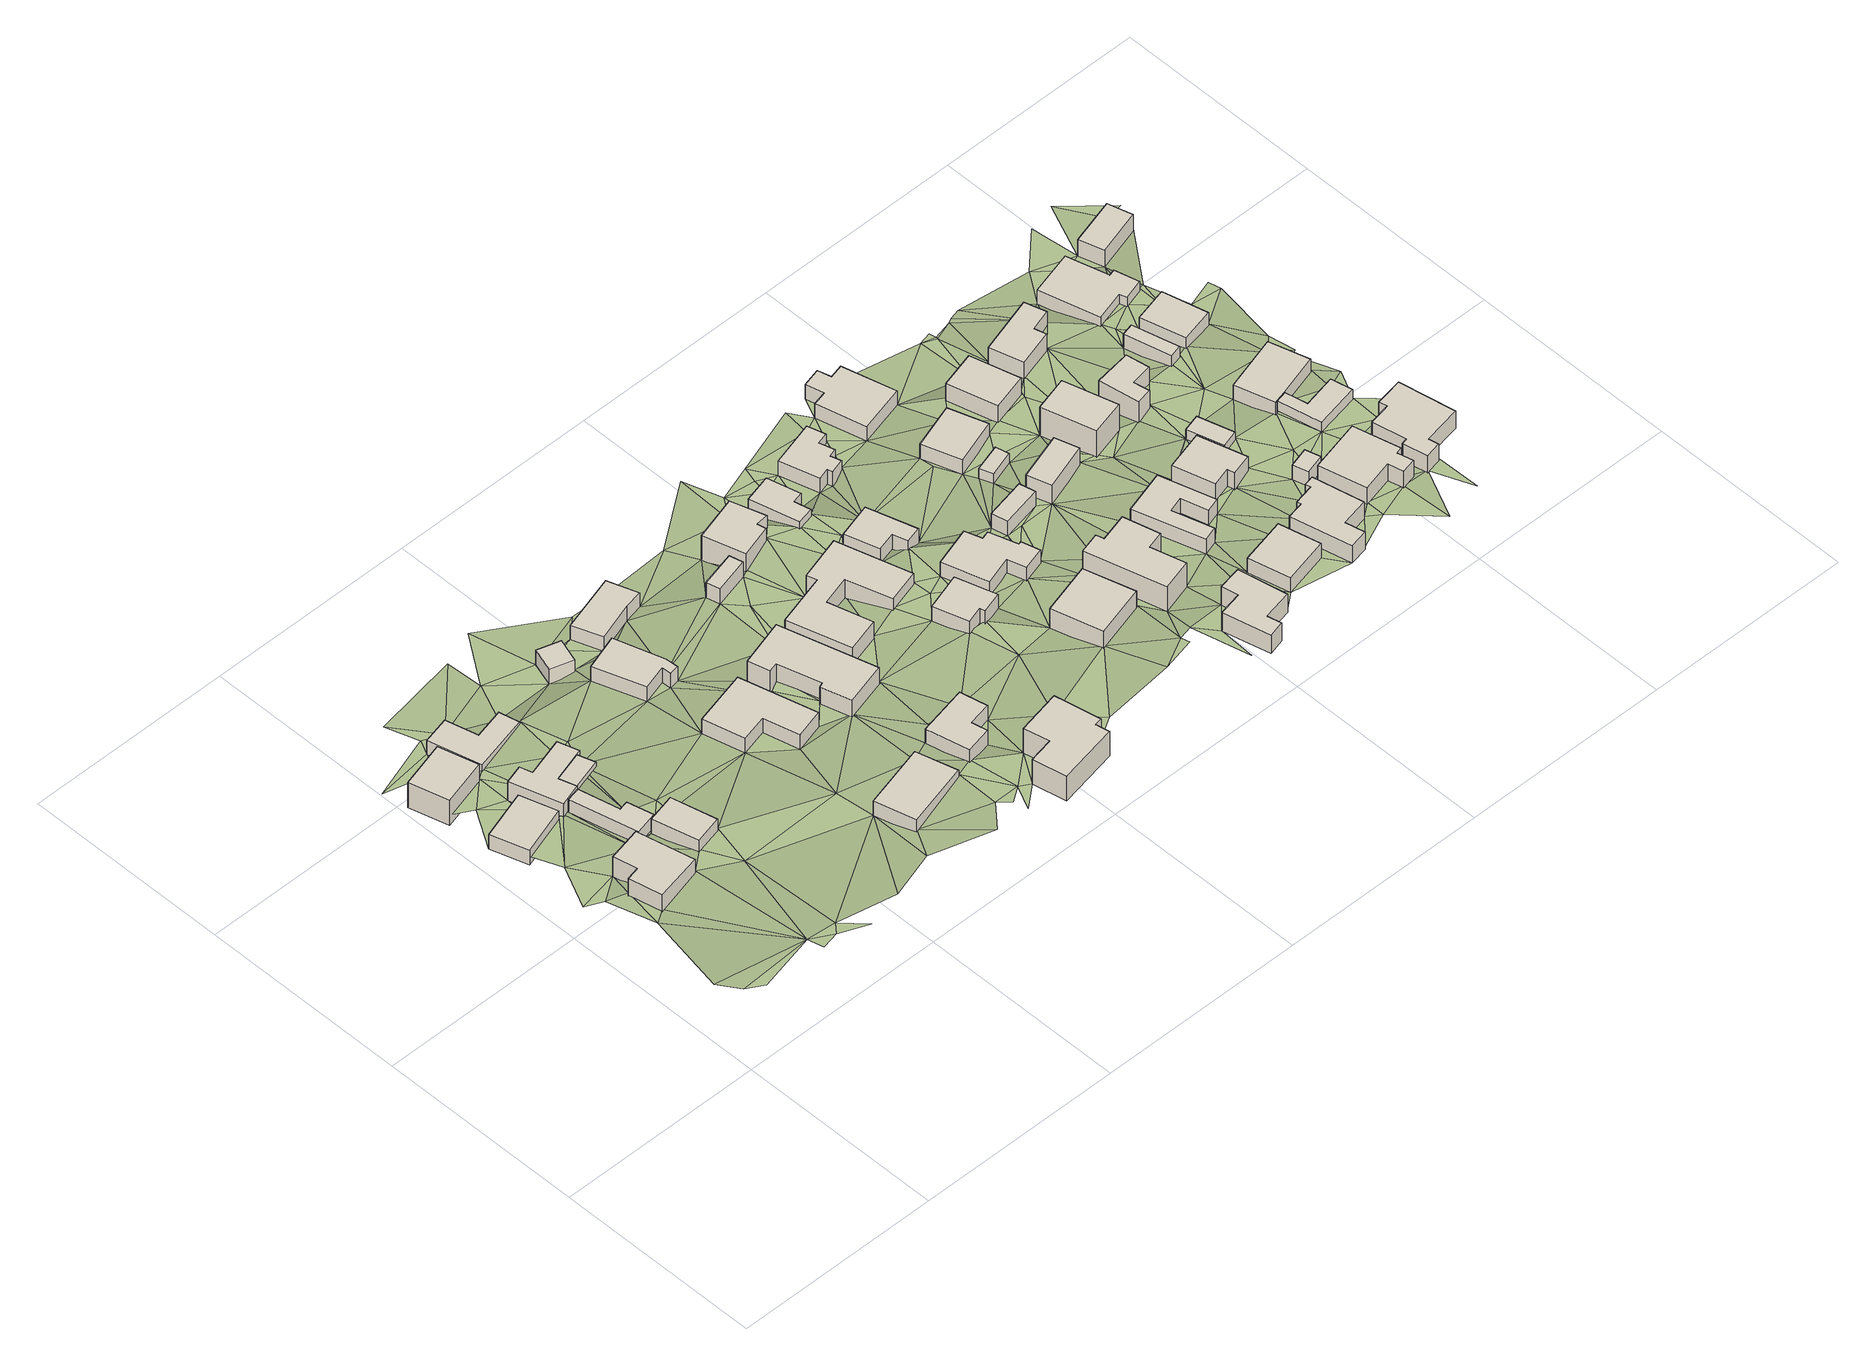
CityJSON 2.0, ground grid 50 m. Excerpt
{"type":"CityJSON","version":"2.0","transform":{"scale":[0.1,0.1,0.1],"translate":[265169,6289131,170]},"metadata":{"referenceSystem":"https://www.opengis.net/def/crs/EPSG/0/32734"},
"CityObjects":{
"building1":{"type":"Building","attributes":{"address":"20 Lord Caledon Street Mamre 7347 Cape Town","building":"house","building:levels":"1","building_height":4.1,"roof_height":181.46,"ground_height":177.36,"plus_code":"4FRWFFQC+GRC"},"geometry":[{"type":"Solid","lod":"1","boundaries":[[[[0,1,2,3]],[[1,4,5,2]],[[4,6,7,5]],[[6,8,9,7]],[[8,10,11,9]],[[10,0,3,11]],[[3,2,5,7,9,11]],[[10,8,6,4,1,0]]]]}]},
"building2":{"type":"Building","attributes":{"address":"3 Sand Street Mamre 7347 Cape Town","building":"house","building:levels":"1","building_height":4.1,"roof_height":177.67,"ground_height":173.57,"plus_code":"4FRWFFQC+JQF"},"geometry":[{"type":"Solid","lod":"1","boundaries":[[[[12,13,14,15]],[[13,16,17,14]],[[16,18,19,17]],[[18,12,15,19]],[[15,14,17,19]],[[18,16,13,12]]]]}]},
"building3":{"type":"Building","attributes":{"address":"4 Sand Street Mamre 7347 Cape Town","building":"house","building:levels":"1","building_height":4.1,"roof_height":177.67,"ground_height":173.57,"plus_code":"4FRWFFQC+MQV"},"geometry":[{"type":"Solid","lod":"1","boundaries":[[[[20,21,22,23]],[[21,24,25,22]],[[24,26,27,25]],[[26,20,23,27]],[[23,22,25,27]],[[26,24,21,20]]]]}]},
"building4":{"type":"Building","attributes":{"address":"Lord Caledon Street Mamre 7347 Cape Town","building":"cabin","building:levels":"1","building_height":2.8,"roof_height":179.52,"ground_height":176.72,"plus_code":"4FRWFFQC+HRW"},"geometry":[{"type":"Solid","lod":"1","boundaries":[[[[28,29,30,31]],[[29,32,33,30]],[[32,34,35,33]],[[34,36,37,35]],[[36,38,39,37]],[[38,28,31,39]],[[31,30,33,35,37,39]],[[38,36,34,32,29,28]]]]}]},
"building5":{"type":"Building","attributes":{"address":"1 Sand Street Mamre 7347 Cape Town","building":"house","building:levels":"1","building_height":4.1,"roof_height":178.88,"ground_height":174.78,"plus_code":"4FRWFFQC+JRM"},"geometry":[{"type":"Solid","lod":"1","boundaries":[[[[40,41,42,43]],[[41,44,45,42]],[[44,46,47,45]],[[46,48,49,47]],[[48,50,51,49]],[[50,52,53,51]],[[52,54,55,53]],[[54,56,57,55]],[[56,40,43,57]],[[43,42,45,47,49,51,53,55,57]],[[56,54,52,50,48,46,44,41,40]]]]}]},
"building6":{"type":"Building","attributes":{"address":"18 Lord Caledon Street Mamre 7347 Cape Town","building":"house","building:levels":"1","building_height":4.1,"roof_height":180.82,"ground_height":176.72,"plus_code":"4FRWFFQC+GVM"},"geometry":[{"type":"Solid","lod":"1","boundaries":[[[[58,59,60,61]],[[59,62,63,60]],[[62,64,65,63]],[[64,58,61,65]],[[61,60,63,65]],[[64,62,59,58]]]]}]},
"building7":{"type":"Building","attributes":{"building":"roof","building:levels":"1","building_height":4.1,"roof_height":178.88,"ground_height":174.78,"bottom_roof_height":177.58,"plus_code":"4FRWFFQC+JRH"},"geometry":[{"type":"Solid","lod":"1","boundaries":[[[[66,67,68,43]],[[67,69,45,68]],[[69,70,42,45]],[[70,66,43,42]],[[43,68,45,42]],[[70,69,67,66]]]]}]},
"building8":{"type":"Building","attributes":{"address":"2 Sand Street Mamre 7347 Cape Town","building":"house","building:levels":"1","building_height":4.1,"roof_height":174.66,"ground_height":170.56,"plus_code":"4FRWFFQC+PR7"},"geometry":[{"type":"Solid","lod":"1","boundaries":[[[[71,72,73,74]],[[72,75,76,73]],[[75,77,78,76]],[[77,79,80,78]],[[79,81,82,80]],[[81,71,74,82]],[[74,73,76,78,80,82]],[[81,79,77,75,72,71]]]]}]},
"building9":{"type":"Building","attributes":{"address":"19 Lord Caledon Street Mamre 7347 Cape Town","building":"house","building:levels":"1","building_height":4.1,"roof_height":183.17,"ground_height":179.07,"plus_code":"4FRWFFQF+C2M"},"geometry":[{"type":"Solid","lod":"1","boundaries":[[[[83,84,85,86]],[[84,87,88,85]],[[87,89,90,88]],[[89,83,86,90]],[[86,85,88,90]],[[89,87,84,83]]]]}]},
"building10":{"type":"Building","attributes":{"address":"Mamre 7347 Cape Town","building":"cabin","building:levels":"1","building_height":2.8,"roof_height":176.63,"ground_height":173.83,"plus_code":"4FRWFFQC+PWG"},"geometry":[{"type":"Solid","lod":"1","boundaries":[[[[91,92,93,94]],[[92,95,96,93]],[[95,97,98,96]],[[97,91,94,98]],[[94,93,96,98]],[[97,95,92,91]]]]}]},
"building11":{"type":"Building","attributes":{"address":"19 Winkler Street Mamre 7347 Cape Town","building":"house","building:levels":"1","building_height":4.1,"roof_height":181.82,"ground_height":177.72,"plus_code":"4FRWFFQC+HXH"},"geometry":[{"type":"Solid","lod":"1","boundaries":[[[[99,100,101,102]],[[100,103,104,101]],[[103,105,106,104]],[[105,107,108,106]],[[107,109,110,108]],[[109,99,102,110]],[[102,101,104,106,108,110]],[[109,107,105,103,100,99]]]]}]},
"building12":{"type":"Building","attributes":{"address":"20 Winkler Street Mamre 7347 Cape Town","building":"house","building:levels":"1","building_height":4.1,"roof_height":179.77,"ground_height":175.67,"plus_code":"4FRWFFQC+MXF"},"geometry":[{"type":"Solid","lod":"1","boundaries":[[[[111,112,113,114]],[[112,115,116,113]],[[115,117,118,116]],[[117,119,120,118]],[[119,121,122,120]],[[121,123,124,122]],[[123,111,114,124]],[[114,113,116,118,120,122,124]],[[123,121,119,117,115,112,111]]]]}]},
"building13":{"type":"Building","attributes":{"address":"9 Hardenberg Street Mamre 7347 Cape Town","building":"house","building:levels":"1","building_height":4.1,"roof_height":177.93,"ground_height":173.83,"plus_code":"4FRWFFQF+P2C"},"geometry":[{"type":"Solid","lod":"1","boundaries":[[[[125,126,127,128]],[[126,129,130,127]],[[129,131,132,130]],[[131,133,134,132]],[[133,125,128,134]],[[128,127,130,132,134]],[[133,131,129,126,125]]]]}]},
"building14":{"type":"Building","attributes":{"address":"17 Lord Caledon Street Mamre 7347 Cape Town","building":"house","building:levels":"1","building_height":4.1,"roof_height":184.74,"ground_height":180.64,"plus_code":"4FRWFFQF+F35"},"geometry":[{"type":"Solid","lod":"1","boundaries":[[[[135,136,137,138]],[[136,139,140,137]],[[139,141,142,140]],[[141,143,144,142]],[[143,145,146,144]],[[145,135,138,146]],[[138,137,140,142,144,146]],[[145,143,141,139,136,135]]]]}]},
"building15":{"type":"Building","attributes":{"address":"17 Winkler Street Mamre 7347 Cape Town","building":"house","building:levels":"1","building_height":4.1,"roof_height":183.38,"ground_height":179.28,"plus_code":"4FRWFFQF+H37"},"geometry":[{"type":"Solid","lod":"1","boundaries":[[[[147,148,149,150]],[[148,151,152,149]],[[151,153,154,152]],[[153,155,156,154]],[[155,157,158,156]],[[157,159,160,158]],[[159,161,162,160]],[[161,147,150,162]],[[150,149,152,154,156,158,160,162]],[[161,159,157,155,153,151,148,147]]]]}]},
"building16":{"type":"Building","attributes":{"address":"1 Van Aard Street Mamre 7347 Cape Town","building":"house","building:levels":"2","building_height":6.9,"roof_height":188.78,"ground_height":181.88,"plus_code":"4FRWFFQF+94Q"},"geometry":[{"type":"Solid","lod":"1","boundaries":[[[[163,164,165,166]],[[164,167,168,165]],[[167,169,170,168]],[[169,171,172,170]],[[171,173,174,172]],[[173,175,176,174]],[[175,177,178,176]],[[177,163,166,178]],[[166,165,168,170,172,174,176,178]],[[177,175,173,171,169,167,164,163]]]]}]},
"building17":{"type":"Building","attributes":{"address":"16 Winkler Street Mamre 7347 Cape Town","building":"house","building:levels":"1","building_height":4.1,"roof_height":181.05,"ground_height":176.95,"plus_code":"4FRWFFQF+M3Q"},"geometry":[{"type":"Solid","lod":"1","boundaries":[[[[179,180,181,182]],[[180,183,184,181]],[[183,185,186,184]],[[185,179,182,186]],[[182,181,184,186]],[[185,183,180,179]]]]}]},
"building18":{"type":"Building","attributes":{"address":"15 Winkler Street Mamre 7347 Cape Town","building":"house","building:levels":"1","building_height":4.1,"roof_height":183.38,"ground_height":179.28,"plus_code":"4FRWFFQF+H4R"},"geometry":[{"type":"Solid","lod":"1","boundaries":[[[[187,188,189,190]],[[188,191,192,189]],[[191,193,194,192]],[[193,195,196,194]],[[195,197,198,196]],[[197,199,200,198]],[[199,201,202,200]],[[201,203,204,202]],[[203,205,206,204]],[[205,187,190,206]],[[190,189,192,194,196,198,200,202,204,206]],[[205,203,201,199,197,195,193,191,188,187]]]]}]},
"building19":{"type":"Building","attributes":{"address":"14 Winkler Street Mamre 7347 Cape Town","building":"house","building:levels":"2","building_height":6.9,"roof_height":181.4,"ground_height":174.5,"plus_code":"4FRWFFQF+P44"},"geometry":[{"type":"Solid","lod":"1","boundaries":[[[[207,208,209,210]],[[208,211,212,209]],[[211,213,214,212]],[[213,215,216,214]],[[215,217,218,216]],[[217,207,210,218]],[[210,209,212,214,216,218]],[[217,215,213,211,208,207]]]]}]},
"building20":{"type":"Building","attributes":{"address":"16 Lord Caledon Street Mamre 7347 Cape Town","building":"house","building:levels":"1","building_height":4.1,"roof_height":184.97,"ground_height":180.87,"plus_code":"4FRWFFQF+G6J"},"geometry":[{"type":"Solid","lod":"1","boundaries":[[[[219,220,221,222]],[[220,223,224,221]],[[223,225,226,224]],[[225,227,228,226]],[[227,229,230,228]],[[229,219,222,230]],[[222,221,224,226,228,230]],[[229,227,225,223,220,219]]]]}]},
"building21":{"type":"Building","attributes":{"address":"15 Lord Caledon Street Mamre 7347 Cape Town","building":"house","building:levels":"1","building_height":4.1,"roof_height":187.46,"ground_height":183.36,"plus_code":"4FRWFFQF+F77"},"geometry":[{"type":"Solid","lod":"1","boundaries":[[[[231,232,233,234]],[[232,235,236,233]],[[235,237,238,236]],[[237,231,234,238]],[[234,233,236,238]],[[237,235,232,231]]]]}]},
"building22":{"type":"Building","attributes":{"address":"12 Winkler Street Mamre 7347 Cape Town","building":"house","building:levels":"1","building_height":4.1,"roof_height":180,"ground_height":175.9,"plus_code":"4FRWFFQF+P59"},"geometry":[{"type":"Solid","lod":"1","boundaries":[[[[239,240,241,242]],[[240,243,244,241]],[[243,245,246,244]],[[245,247,248,246]],[[247,249,250,248]],[[249,239,242,250]],[[242,241,244,246,248,250]],[[249,247,245,243,240,239]]]]}]},
"building23":{"type":"Building","attributes":{"address":"13 Winkler Street Mamre 7347 Cape Town","building":"house","building:levels":"1","building_height":4.1,"roof_height":182.84,"ground_height":178.74,"plus_code":"4FRWFFQF+J6M"},"geometry":[{"type":"Solid","lod":"1","boundaries":[[[[251,252,253,254]],[[252,255,256,253]],[[255,257,258,256]],[[257,259,260,258]],[[259,261,262,260]],[[261,251,254,262]],[[254,253,256,258,260,262]],[[261,259,257,255,252,251]]]]}]},
"building24":{"type":"Building","attributes":{"address":"Lord Caledon Street Mamre 7347 Cape Town","building":"house","building:levels":"1","building_height":4.1,"roof_height":184.97,"ground_height":180.87,"plus_code":"4FRWFFQF+H65"},"geometry":[{"type":"Solid","lod":"1","boundaries":[[[[263,264,265,266]],[[264,267,268,265]],[[267,269,270,268]],[[269,271,272,270]],[[271,273,274,272]],[[273,275,276,274]],[[275,277,278,276]],[[277,279,280,278]],[[279,281,282,280]],[[281,263,266,282]],[[266,265,268,270,272,274,276,278,280,282]],[[281,279,277,275,273,271,269,267,264,263]]]]}]},
"building25":{"type":"Building","attributes":{"address":"13 Lord Caledon Street Mamre 7347 Cape Town","building":"house","building:levels":"2","building_height":6.9,"roof_height":190.26,"ground_height":183.36,"plus_code":"4FRWFFQF+C8W"},"geometry":[{"type":"Solid","lod":"1","boundaries":[[[[283,284,285,286]],[[284,287,288,285]],[[287,289,290,288]],[[289,291,292,290]],[[291,293,294,292]],[[293,295,296,294]],[[295,297,298,296]],[[297,283,286,298]],[[286,285,288,290,292,294,296,298]],[[297,295,293,291,289,287,284,283]]]]}]},
"building26":{"type":"Building","attributes":{"address":"12 Adonis Street Mamre 7347 Cape Town","building":"house","building:levels":"1","building_height":4.1,"roof_height":189.78,"ground_height":185.68,"plus_code":"4FRWFFQF+99C"},"geometry":[{"type":"Solid","lod":"1","boundaries":[[[[299,300,301,302]],[[300,303,304,301]],[[303,305,306,304]],[[305,307,308,306]],[[307,309,310,308]],[[309,311,312,310]],[[311,313,314,312]],[[313,299,302,314]],[[302,301,304,306,308,310,312,314]],[[313,311,309,307,305,303,300,299]]]]}]},
"building27":{"type":"Building","attributes":{"address":"10 Winkler Street Mamre 7347 Cape Town","building":"house","building:levels":"1","building_height":4.1,"roof_height":180,"ground_height":175.9,"plus_code":"4FRWFFQF+P6H"},"geometry":[{"type":"Solid","lod":"1","boundaries":[[[[315,316,317,318]],[[316,319,320,317]],[[319,321,322,320]],[[321,323,324,322]],[[323,325,326,324]],[[325,327,328,326]],[[327,329,330,328]],[[329,331,332,330]],[[331,333,334,332]],[[333,315,318,334]],[[318,317,320,322,324,326,328,330,332,334]],[[333,331,329,327,325,323,321,319,316,315]]]]}]},
"building28":{"type":"Building","attributes":{"address":"12 Lord Caledon Street Mamre 7347 Cape Town","building":"house","building:levels":"1","building_height":4.1,"roof_height":185.97,"ground_height":181.87,"plus_code":"4FRWFFQF+H8C"},"geometry":[{"type":"Solid","lod":"1","boundaries":[[[[335,336,337,338]],[[336,339,340,337]],[[339,341,342,340]],[[341,335,338,342]],[[338,337,340,342]],[[341,339,336,335]]]]}]},
"building29":{"type":"Building","attributes":{"building":"cabin","building:levels":"1","building_height":2.8,"roof_height":183,"ground_height":180.2,"plus_code":"4FRWFFQF+J89"},"geometry":[{"type":"Solid","lod":"1","boundaries":[[[[343,344,345,346]],[[344,347,348,345]],[[347,349,350,348]],[[349,343,346,350]],[[346,345,348,350]],[[349,347,344,343]]]]}]},
"building30":{"type":"Building","attributes":{"address":"10 Adonis Street Mamre 7347 Cape Town","building":"house","building:levels":"1","building_height":4.1,"roof_height":189.78,"ground_height":185.68,"plus_code":"4FRWFFQF+9CV"},"geometry":[{"type":"Solid","lod":"1","boundaries":[[[[351,352,353,354]],[[352,355,356,353]],[[355,357,358,356]],[[357,351,354,358]],[[354,353,356,358]],[[357,355,352,351]]]]}]},
"building31":{"type":"Building","attributes":{"address":"11 Lord Caledon Street Mamre 7347 Cape Town","building":"house","building:levels":"1","building_height":4.1,"roof_height":188.78,"ground_height":184.68,"plus_code":"4FRWFFQF+F9G"},"geometry":[{"type":"Solid","lod":"1","boundaries":[[[[359,360,361,362]],[[360,363,364,361]],[[363,365,366,364]],[[365,367,368,366]],[[367,369,370,368]],[[369,371,372,370]],[[371,373,374,372]],[[373,359,362,374]],[[362,361,364,366,368,370,372,374]],[[373,371,369,367,365,363,360,359]]]]}]},
"building32":{"type":"Building","attributes":{"address":"9 Winkler Street Mamre 7347 Cape Town","building":"house","building:levels":"1","building_height":4.1,"roof_height":184.3,"ground_height":180.2,"plus_code":"4FRWFFQF+M84"},"geometry":[{"type":"Solid","lod":"1","boundaries":[[[[375,376,377,378]],[[376,379,380,377]],[[379,381,382,380]],[[381,375,378,382]],[[378,377,380,382]],[[381,379,376,375]]]]}]},
"building33":{"type":"Building","attributes":{"address":"10 Lord Caledon Street Mamre 7347 Cape Town","building":"house","building:levels":"1","building_height":4.1,"roof_height":187.15,"ground_height":183.05,"plus_code":"4FRWFFQF+H9F"},"geometry":[{"type":"Solid","lod":"1","boundaries":[[[[383,384,385,386]],[[384,387,388,385]],[[387,389,390,388]],[[389,383,386,390]],[[386,385,388,390]],[[389,387,384,383]]]]}]},
"building34":{"type":"Building","attributes":{"address":"8 Winkler Street Mamre 7347 Cape Town","building":"house","building:levels":"1","building_height":4.1,"roof_height":182.17,"ground_height":178.07,"plus_code":"4FRWFFQF+P8M"},"geometry":[{"type":"Solid","lod":"1","boundaries":[[[[391,392,393,394]],[[392,395,396,393]],[[395,397,398,396]],[[397,399,400,398]],[[399,401,402,400]],[[401,403,404,402]],[[403,405,406,404]],[[405,391,394,406]],[[394,393,396,398,400,402,404,406]],[[405,403,401,399,397,395,392,391]]]]}]},
"building35":{"type":"Building","attributes":{"address":"8 Adonis Street Mamre 7347 Cape Town","building":"house","building:levels":"1","building_height":4.1,"roof_height":190.49,"ground_height":186.39,"plus_code":"4FRWFFQF+9FW"},"geometry":[{"type":"Solid","lod":"1","boundaries":[[[[407,408,409,410]],[[408,411,412,409]],[[411,413,414,412]],[[413,415,416,414]],[[415,417,418,416]],[[417,419,420,418]],[[419,421,422,420]],[[421,423,424,422]],[[423,425,426,424]],[[425,407,410,426]],[[410,409,412,414,416,418,420,422,424,426]],[[425,423,421,419,417,415,413,411,408,407]]]]}]},
"building36":{"type":"Building","attributes":{"address":"8 Lord Caledon Street Mamre 7347 Cape Town","building":"house","building:levels":"2","building_height":6.9,"roof_height":189.95,"ground_height":183.05,"plus_code":"4FRWFFQF+HCV"},"geometry":[{"type":"Solid","lod":"1","boundaries":[[[[427,428,429,430]],[[428,431,432,429]],[[431,433,434,432]],[[433,427,430,434]],[[430,429,432,434]],[[433,431,428,427]]]]}]},
"building37":{"type":"Building","attributes":{"address":"7 Winkler Street Mamre 7347 Cape Town","building":"house","building:levels":"1","building_height":4.1,"roof_height":185.76,"ground_height":181.66,"plus_code":"4FRWFFQF+M9H"},"geometry":[{"type":"Solid","lod":"1","boundaries":[[[[435,436,437,438]],[[436,439,440,437]],[[439,441,442,440]],[[441,435,438,442]],[[438,437,440,442]],[[441,439,436,435]]]]}]},
"building38":{"type":"Building","attributes":{"address":"9 Lord Caledon Street Mamre 7347 Cape Town","building":"house","building:levels":"1","building_height":4.1,"roof_height":188.78,"ground_height":184.68,"plus_code":"4FRWFFQF+FFR"},"geometry":[{"type":"Solid","lod":"1","boundaries":[[[[443,444,445,446]],[[444,447,448,445]],[[447,449,450,448]],[[449,451,452,450]],[[451,453,454,452]],[[453,443,446,454]],[[446,445,448,450,452,454]],[[453,451,449,447,444,443]]]]}]},
"building39":{"type":"Building","attributes":{"address":"Adonis Street Mamre 7347 Cape Town","building":"yes","building:levels":"1","building_height":4.1,"roof_height":189.73,"ground_height":185.63,"plus_code":"4FRWFFQF+CGR"},"geometry":[{"type":"Solid","lod":"1","boundaries":[[[[455,456,457,458]],[[456,459,460,457]],[[459,461,462,460]],[[461,455,458,462]],[[458,457,460,462]],[[461,459,456,455]]]]}]},
"building40":{"type":"Building","attributes":{"address":"7 Lord Caledon Street Mamre 7347 Cape Town","building":"cabin","building:levels":"1","building_height":2.8,"roof_height":187.17,"ground_height":184.37,"plus_code":"4FRWFFQF+GF8"},"geometry":[{"type":"Solid","lod":"1","boundaries":[[[[463,464,465,466]],[[464,467,468,465]],[[467,469,470,468]],[[469,463,466,470]],[[466,465,468,470]],[[469,467,464,463]]]]}]},
"building41":{"type":"Building","attributes":{"address":"6 Lord Caledon Street Mamre 7347 Cape Town","building":"house","building:levels":"1","building_height":4.1,"roof_height":188.47,"ground_height":184.37,"plus_code":"4FRWFFQF+HFV"},"geometry":[{"type":"Solid","lod":"1","boundaries":[[[[471,472,473,474]],[[472,475,476,473]],[[475,477,478,476]],[[477,479,480,478]],[[479,481,482,480]],[[481,471,474,482]],[[474,473,476,478,480,482]],[[481,479,477,475,472,471]]]]}]},
"building42":{"type":"Building","attributes":{"address":"6 Adonis Street Mamre 7347 Cape Town","building":"house","building:levels":"1","building_height":4.1,"roof_height":190.49,"ground_height":186.39,"plus_code":"4FRWFFQF+CG9"},"geometry":[{"type":"Solid","lod":"1","boundaries":[[[[483,484,485,486]],[[484,487,488,485]],[[487,489,490,488]],[[489,491,492,490]],[[491,493,494,492]],[[493,495,496,494]],[[495,497,498,496]],[[497,483,486,498]],[[486,485,488,490,492,494,496,498]],[[497,495,493,491,489,487,484,483]]]]}]},
"building43":{"type":"Building","attributes":{"address":"5 Winkler Street Mamre 7347 Cape Town","building":"house","building:levels":"1","building_height":4.1,"roof_height":185.76,"ground_height":181.66,"plus_code":"4FRWFFQF+MFJ"},"geometry":[{"type":"Solid","lod":"1","boundaries":[[[[499,500,501,502]],[[500,503,504,501]],[[503,505,506,504]],[[505,507,508,506]],[[507,509,510,508]],[[509,499,502,510]],[[502,501,504,506,508,510]],[[509,507,505,503,500,499]]]]}]},
"building44":{"type":"Building","attributes":{"address":"Lord Caledon Street Mamre 7347 Cape Town","building":"yes","building:levels":"1","building_height":4.1,"roof_height":186.85,"ground_height":182.75,"plus_code":"4FRWFFQF+JG7"},"geometry":[{"type":"Solid","lod":"1","boundaries":[[[[511,512,513,514]],[[512,515,516,513]],[[515,517,518,516]],[[517,511,514,518]],[[514,513,516,518]],[[517,515,512,511]]]]}]},
"building45":{"type":"Building","attributes":{"address":"Lord Caledon Street Mamre 7347 Cape Town","building":"cabin","building:levels":"1","building_height":2.8,"roof_height":188.43,"ground_height":185.63,"plus_code":"4FRWFFQF+FHF"},"geometry":[{"type":"Solid","lod":"1","boundaries":[[[[519,520,521,522]],[[520,523,524,521]],[[523,525,526,524]],[[525,527,528,526]],[[527,529,530,528]],[[529,519,522,530]],[[522,521,524,526,528,530]],[[529,527,525,523,520,519]]]]}]},
"building46":{"type":"Building","attributes":{"address":"5 Lord Caledon Street Mamre 7347 Cape Town","building":"house","building:levels":"1","building_height":4.1,"roof_height":188.47,"ground_height":184.37,"plus_code":"4FRWFFQF+GHF"},"geometry":[{"type":"Solid","lod":"1","boundaries":[[[[531,532,533,534]],[[532,535,536,533]],[[535,537,538,536]],[[537,539,540,538]],[[539,541,542,540]],[[541,531,534,542]],[[534,533,536,538,540,542]],[[541,539,537,535,532,531]]]]}]},
"building47":{"type":"Building","attributes":{"address":"4 Adonis Street Mamre 7347 Cape Town","building":"house","building:levels":"1","building_height":4.1,"roof_height":190.79,"ground_height":186.69,"plus_code":"4FRWFFQF+CJ6"},"geometry":[{"type":"Solid","lod":"1","boundaries":[[[[543,544,545,546]],[[544,547,548,545]],[[547,549,550,548]],[[549,551,552,550]],[[551,553,554,552]],[[553,555,556,554]],[[555,557,558,556]],[[557,559,560,558]],[[559,561,562,560]],[[561,543,546,562]],[[546,545,548,550,552,554,556,558,560,562]],[[561,559,557,555,553,551,549,547,544,543]]]]}]},
"building48":{"type":"Building","attributes":{"address":"4 Lord Caledon Street Mamre 7347 Cape Town","building":"house","building:levels":"1","building_height":4.1,"roof_height":186.85,"ground_height":182.75,"plus_code":"4FRWFFQF+JH6"},"geometry":[{"type":"Solid","lod":"1","boundaries":[[[[563,564,565,566]],[[564,567,568,565]],[[567,569,570,568]],[[569,563,566,570]],[[566,565,568,570]],[[569,567,564,563]]]]}]},
"building49":{"type":"Building","attributes":{"address":"3 Winkler Street Mamre 7347 Cape Town","building":"house","building:levels":"1","building_height":4.1,"roof_height":184.83,"ground_height":180.73,"plus_code":"4FRWFFQF+MGW"},"geometry":[{"type":"Solid","lod":"1","boundaries":[[[[571,572,573,574]],[[572,575,576,573]],[[575,577,578,576]],[[577,579,580,578]],[[579,581,582,580]],[[581,583,584,582]],[[583,585,586,584]],[[585,571,574,586]],[[574,573,576,578,580,582,584,586]],[[585,583,581,579,577,575,572,571]]]]}]},
"building50":{"type":"Building","attributes":{"address":"1 Winkler Street Mamre 7347 Cape Town","building":"house","building:levels":"1","building_height":4.1,"roof_height":185.44,"ground_height":181.34,"plus_code":"4FRWFFQF+PH9"},"geometry":[{"type":"Solid","lod":"1","boundaries":[[[[587,588,589,590]],[[588,591,592,589]],[[591,593,594,592]],[[593,587,590,594]],[[590,589,592,594]],[[593,591,588,587]]]]}]},
"terrain1":{"type":"TINRelief","geometry":[{"type":"CompositeSurface","lod":"1","boundaries":[[[595,596,597]],[[597,596,598]],[[595,597,599]],[[600,599,601]],[[602,600,6]],[[603,601,599]],[[6,604,602]],[[597,603,599]],[[6,600,601]],[[6,601,605]],[[603,597,606]],[[604,607,608]],[[597,609,610]],[[611,604,6]],[[612,12,18]],[[610,613,597]],[[611,614,604]],[[607,604,614]],[[615,616,612]],[[617,613,610]],[[618,597,613]],[[606,597,618]],[[612,18,54]],[[54,615,612]],[[607,614,18]],[[606,619,611]],[[18,614,54]],[[611,620,38]],[[614,611,38]],[[21,81,621]],[[64,620,611]],[[606,618,619]],[[611,619,64]],[[622,621,81]],[[614,38,623]],[[615,54,52]],[[620,64,624]],[[21,615,625]],[[38,626,623]],[[625,615,52]],[[21,625,81]],[[626,627,628]],[[623,626,628]],[[619,618,629]],[[62,624,64]],[[624,630,628]],[[631,52,50]],[[631,625,52]],[[623,632,633]],[[632,623,628]],[[81,79,622]],[[62,630,624]],[[613,89,618]],[[634,622,79]],[[635,628,630]],[[89,613,636]],[[632,628,635]],[[631,637,625]],[[629,618,638]],[[639,640,79]],[[641,631,635]],[[642,634,79]],[[62,629,99]],[[641,637,631]],[[630,62,99]],[[635,630,109]],[[89,636,643]],[[644,79,640]],[[89,638,618]],[[642,79,644]],[[111,641,635]],[[629,638,99]],[[640,637,91]],[[641,123,637]],[[630,99,109]],[[645,89,643]],[[644,640,91]],[[643,646,645]],[[109,111,635]],[[123,91,637]],[[641,111,123]],[[644,91,97]],[[99,638,103]],[[89,647,638]],[[648,645,646]],[[649,644,97]],[[100,99,103]],[[650,91,123]],[[109,115,111]],[[651,645,648]],[[652,103,638]],[[123,121,650]],[[109,107,115]],[[112,111,115]],[[652,638,647]],[[133,97,653]],[[125,653,650]],[[654,649,97]],[[655,648,656]],[[650,121,125]],[[655,651,648]],[[115,107,117]],[[105,103,652]],[[653,125,133]],[[97,133,654]],[[647,651,657]],[[658,169,655]],[[655,657,651]],[[107,659,117]],[[105,660,107]],[[647,657,136]],[[136,652,647]],[[107,660,659]],[[661,660,105]],[[652,661,105]],[[126,121,119]],[[125,121,126]],[[657,655,164]],[[655,169,164]],[[662,660,661]],[[662,661,663]],[[136,664,652]],[[117,659,151]],[[119,117,179]],[[131,654,133]],[[164,141,657]],[[164,169,167]],[[136,135,664]],[[665,652,664]],[[185,126,119]],[[141,145,143]],[[141,164,145]],[[179,117,151]],[[664,135,665]],[[179,185,119]],[[129,126,185]],[[666,145,164]],[[665,667,151]],[[668,667,665]],[[205,151,667]],[[205,667,668]],[[669,151,205]],[[668,665,670]],[[131,129,671]],[[151,669,179]],[[672,135,145]],[[135,673,665]],[[666,674,675]],[[129,185,217]],[[145,666,672]],[[669,205,201]],[[179,669,180]],[[223,670,665]],[[129,217,671]],[[205,203,201]],[[217,185,183]],[[673,135,672]],[[665,673,223]],[[201,180,669]],[[676,677,670]],[[666,675,678]],[[679,183,180]],[[180,201,679]],[[670,680,676]],[[680,670,223]],[[183,679,217]],[[672,666,678]],[[679,201,681]],[[682,673,672]],[[217,683,671]],[[684,680,223]],[[682,227,673]],[[675,685,678]],[[681,201,686]],[[682,672,235]],[[680,684,687]],[[684,223,220]],[[672,678,235]],[[683,688,671]],[[689,681,690]],[[235,219,682]],[[686,691,681]],[[264,687,684]],[[687,252,686]],[[691,690,681]],[[684,220,264]],[[251,686,252]],[[219,267,220]],[[243,683,690]],[[686,251,692]],[[267,264,220]],[[691,243,690]],[[686,692,691]],[[693,252,687]],[[694,678,685]],[[693,687,264]],[[695,683,243]],[[683,695,688]],[[219,235,696]],[[267,219,696]],[[255,252,693]],[[691,692,697]],[[698,694,685]],[[692,251,261]],[[243,240,695]],[[694,699,678]],[[693,264,700]],[[701,267,696]],[[696,235,702]],[[692,261,697]],[[697,239,703]],[[704,695,240]],[[700,259,693]],[[704,705,695]],[[697,316,239]],[[316,697,261]],[[706,287,694]],[[699,694,287]],[[305,706,707]],[[240,239,315]],[[284,696,702]],[[704,240,315]],[[700,708,709]],[[710,696,284]],[[699,284,702]],[[315,239,316]],[[284,699,287]],[[259,700,341]],[[705,704,315]],[[261,321,316]],[[300,706,305]],[[287,706,300]],[[341,700,709]],[[335,709,711]],[[335,711,712]],[[710,284,283]],[[261,259,713]],[[714,321,261]],[[709,335,341]],[[321,319,316]],[[712,710,715]],[[300,305,303]],[[715,335,712]],[[289,287,300]],[[716,705,315]],[[381,259,341]],[[379,714,261]],[[283,383,710]],[[297,295,283]],[[717,289,300]],[[710,383,715]],[[714,718,719]],[[336,335,715]],[[379,261,713]],[[259,381,713]],[[293,291,289]],[[716,720,705]],[[721,722,718]],[[714,399,718]],[[383,283,295]],[[341,339,343]],[[717,365,289]],[[357,717,723]],[[365,293,289]],[[381,341,349]],[[343,349,341]],[[383,336,715]],[[721,718,399]],[[399,714,379]],[[357,355,717]],[[363,295,293]],[[721,397,716]],[[355,365,717]],[[389,339,336]],[[363,383,295]],[[397,720,716]],[[365,363,293]],[[336,383,389]],[[397,721,399]],[[713,381,379]],[[389,343,339]],[[367,365,355]],[[389,344,343]],[[347,381,349]],[[395,392,397]],[[399,379,376]],[[383,363,360]],[[367,355,352]],[[367,373,369]],[[347,724,381]],[[389,725,344]],[[369,373,371]],[[351,357,726]],[[360,727,383]],[[373,367,359]],[[401,399,376]],[[367,352,359]],[[344,433,347]],[[352,351,728]],[[347,433,724]],[[728,351,726]],[[344,725,433]],[[359,729,360]],[[730,376,724]],[[359,352,731]],[[732,725,727]],[[376,733,401]],[[727,360,734]],[[352,728,731]],[[729,735,360]],[[730,733,376]],[[433,730,724]],[[732,433,725]],[[734,360,735]],[[732,727,734]],[[729,359,736]],[[728,737,731]],[[736,359,731]],[[436,401,733]],[[738,403,401]],[[739,729,736]],[[740,730,433]],[[732,734,741]],[[742,743,744]],[[467,734,735]],[[731,408,736]],[[745,408,731]],[[730,740,746]],[[740,433,431]],[[436,738,401]],[[747,744,743]],[[467,735,453]],[[736,408,459]],[[748,741,734]],[[749,736,459]],[[748,734,467]],[[407,461,408]],[[461,459,408]],[[407,744,750]],[[751,453,749]],[[740,431,752]],[[752,746,740]],[[750,744,747]],[[741,472,431]],[[436,746,753]],[[751,467,453]],[[461,407,484]],[[484,407,750]],[[741,748,472]],[[753,746,752]],[[749,754,751]],[[738,436,755]],[[755,436,753]],[[749,459,756]],[[455,461,484]],[[748,467,757]],[[747,758,750]],[[756,754,749]],[[464,757,467]],[[755,759,738]],[[760,738,759]],[[431,761,752]],[[761,431,472]],[[456,756,459]],[[758,747,762]],[[755,753,763]],[[750,758,764]],[[759,755,763]],[[455,484,483]],[[765,766,757]],[[754,539,464]],[[523,456,455]],[[757,464,767]],[[768,761,472]],[[754,756,769]],[[756,456,523]],[[762,770,758]],[[763,753,507]],[[757,767,765]],[[539,754,769]],[[539,767,464]],[[523,455,483]],[[758,770,771]],[[769,756,523]],[[763,507,772]],[[773,774,771]],[[775,761,776]],[[777,768,765]],[[771,770,773]],[[761,768,517]],[[772,507,778]],[[767,777,765]],[[779,773,770]],[[520,769,523]],[[549,483,773]],[[773,779,549]],[[768,777,517]],[[780,770,781]],[[782,549,779]],[[761,783,776]],[[783,761,517]],[[523,483,544]],[[778,507,571]],[[784,777,767]],[[549,544,483]],[[507,776,571]],[[784,767,785]],[[786,767,539]],[[783,571,776]],[[787,517,515]],[[517,787,783]],[[519,529,788]],[[523,544,789]],[[544,549,547]],[[790,778,571]],[[569,515,784]],[[767,786,785]],[[515,569,787]],[[569,784,785]],[[791,783,787]],[[788,792,519]],[[787,569,791]],[[789,544,543]],[[791,793,783]],[[789,794,788]],[[795,785,786]],[[790,571,585]],[[791,569,567]],[[792,788,794]],[[796,786,792]],[[794,796,792]],[[797,786,796]],[[786,798,795]],[[786,797,798]],[[791,567,799]],[[800,567,795]],[[790,585,591]],[[801,799,567]],[[800,801,567]],[[593,585,802]],[[799,801,803]],[[593,802,803]],[[804,795,798]],[[591,805,790]],[[593,803,801]],[[800,795,804]],[[591,585,593]],[[806,800,804]],[[801,807,593]],[[808,591,809]],[[808,809,810]]]}]}
},
"vertices":[
[135,389,59],[249,414,59],[249,414,115],[135,389,115],[219,550,59],[219,550,115],[138,532,59],[138,532,115],[150,475,59],[150,475,115],[118,468,59],[118,468,115],
[31,772,36],[58,685,36],[58,685,77],[31,772,77],[175,722,36],[175,722,77],[148,809,36],[148,809,77],
[151,922,6],[126,1015,6],[126,1015,77],[151,922,77],[16,985,6],[16,985,77],[41,892,6],[41,892,77],
[235,558,59],[290,571,59],[290,571,95],[235,558,95],[275,634,59],[275,634,95],[253,629,59],[253,629,95],[231,726,59],[231,726,95],[198,719,59],[198,719,95],
[240,737,36],[227,778,36],[227,778,89],[240,737,89],[299,799,36],[299,799,89],[311,803,36],[311,803,89],[296,852,36],[296,852,89],[203,825,36],[203,825,89],[195,854,36],[195,854,89],[150,841,36],[150,841,89],[186,720,36],[186,720,89],
[295,450,67],[362,466,67],[362,466,108],[295,450,108],[337,574,67],[337,574,108],[269,558,67],[269,558,108],
[240,737,76],[312,758,76],[312,758,89],[299,799,76],[227,778,76],
[174,937,6],[309,970,6],[309,970,47],[174,937,47],[298,1018,6],[298,1018,47],[226,1001,6],[226,1001,47],[207,1077,6],[207,1077,47],[143,1062,6],[143,1062,47],
[625,175,91],[779,215,91],[779,215,132],[625,175,132],[753,312,91],[753,312,132],[600,272,91],[600,272,132],
[438,1020,24],[492,1003,24],[492,1003,66],[438,1020,66],[510,1059,24],[510,1059,66],[456,1076,24],[456,1076,66],
[548,579,77],[611,595,77],[611,595,118],[548,579,118],[632,511,77],[632,511,118],[701,529,77],[701,529,118],[654,710,77],[654,710,118],[523,677,77],[523,677,118],
[521,828,57],[578,845,57],[578,845,98],[521,828,98],[580,823,57],[580,823,98],[603,826,57],[603,826,98],[601,858,57],[601,858,98],[565,973,57],[565,973,98],[480,946,57],[480,946,98],
[568,998,38],[658,1027,38],[658,1027,79],[568,998,79],[703,1036,38],[703,1036,79],[678,1107,38],[678,1107,79],[543,1068,38],[543,1068,79],
[919,356,106],[801,331,106],[801,331,147],[919,356,147],[823,228,106],[823,228,147],[886,242,106],[886,242,147],[878,279,106],[878,279,147],[933,291,106],[933,291,147],
[761,496,69],[861,523,69],[861,523,134],[761,496,134],[798,749,69],[798,749,134],[687,717,69],[687,717,134],[701,666,69],[701,666,134],[723,672,69],[723,672,134],[751,571,69],[751,571,134],[741,567,69],[741,567,134],
[1018,191,119],[912,169,119],[912,169,188],[1018,191,188],[925,108,119],[925,108,188],[865,96,119],[865,96,188],[882,15,119],[882,15,188],[1028,44,119],[1028,44,188],[1022,77,119],[1022,77,188],[1040,80,119],[1040,80,188],
[802,911,69],[886,932,69],[886,932,111],[802,911,111],[878,964,69],[878,964,111],[794,943,69],[794,943,111],
[861,598,69],[941,620,69],[941,620,134],[861,598,134],[912,723,69],[912,723,134],[981,743,69],[981,743,134],[1011,638,69],[1011,638,134],[1089,660,69],[1089,660,134],[1039,834,69],[1039,834,134],[934,804,69],[934,804,134],[941,780,69],[941,780,134],[819,746,69],[819,746,134],
[903,942,45],[980,964,45],[980,964,114],[903,942,114],[976,985,45],[976,985,114],[1006,988,45],[1006,988,114],[981,1069,45],[981,1069,114],[875,1039,45],[875,1039,114],
[1158,492,109],[1129,587,109],[1129,587,150],[1158,492,150],[1041,560,109],[1041,560,150],[1066,478,109],[1066,478,150],[1105,490,109],[1105,490,150],[1108,477,109],[1108,477,150],
[1342,291,121],[1309,410,121],[1309,410,175],[1342,291,175],[1186,376,121],[1186,376,175],[1219,257,121],[1219,257,175],
[1106,994,59],[1086,1073,59],[1086,1073,100],[1106,994,100],[1020,1056,59],[1020,1056,100],[1049,940,59],[1049,940,100],[1089,949,59],[1089,949,100],[1080,988,59],[1080,988,100],
[1069,838,87],[1092,758,87],[1092,758,128],[1069,838,128],[1137,770,87],[1137,770,128],[1147,735,87],[1147,735,128],[1185,745,87],[1185,745,128],[1151,861,87],[1151,861,128],
[1230,663,109],[1138,635,109],[1138,635,150],[1230,663,150],[1170,528,109],[1170,528,150],[1236,549,109],[1236,549,150],[1249,505,109],[1249,505,150],[1302,520,109],[1302,520,150],[1290,564,109],[1290,564,150],[1283,562,109],[1283,562,150],[1262,629,109],[1262,629,150],[1243,623,109],[1243,623,150],
[1373,438,134],[1324,425,134],[1324,425,203],[1373,438,203],[1374,238,134],[1374,238,203],[1448,258,134],[1448,258,203],[1426,340,134],[1426,340,203],[1467,351,134],[1467,351,203],[1445,437,134],[1445,437,203],[1378,419,134],[1378,419,203],
[1511,179,146],[1455,168,146],[1455,168,198],[1511,179,198],[1463,128,146],[1463,128,198],[1406,116,146],[1406,116,198],[1432,4,146],[1432,4,198],[1471,14,146],[1471,14,198],[1463,47,146],[1463,47,198],[1534,62,146],[1534,62,198],
[1135,1090,59],[1161,997,59],[1161,997,100],[1135,1090,100],[1188,1005,59],[1188,1005,100],[1191,993,59],[1191,993,100],[1225,1003,59],[1225,1003,100],[1218,1028,59],[1218,1028,100],[1237,1034,59],[1237,1034,100],[1227,1069,59],[1227,1069,100],[1254,1076,59],[1254,1076,100],[1242,1119,59],[1242,1119,100],
[1303,614,119],[1400,635,119],[1400,635,160],[1303,614,160],[1391,673,119],[1391,673,160],[1295,653,119],[1295,653,160],
[1394,748,102],[1455,767,102],[1455,767,130],[1394,748,130],[1448,798,102],[1448,798,130],[1383,779,102],[1383,779,130],
[1678,115,157],[1655,213,157],[1655,213,198],[1678,115,198],[1546,188,157],[1546,188,198],[1569,89,157],[1569,89,198],
[1622,351,147],[1584,481,147],[1584,481,188],[1622,351,188],[1481,451,147],[1481,451,188],[1530,288,147],[1530,288,188],[1564,298,147],[1564,298,188],[1536,393,147],[1536,393,188],[1571,403,147],[1571,403,188],[1589,341,147],[1589,341,188],
[1475,843,102],[1445,933,102],[1445,933,143],[1475,843,143],[1338,898,102],[1338,898,143],[1368,808,102],[1368,808,143],
[1427,616,119],[1537,651,119],[1537,651,172],[1427,616,172],[1520,707,119],[1520,707,172],[1409,672,119],[1409,672,172],
[1348,1198,81],[1304,1187,81],[1304,1187,122],[1348,1198,122],[1315,1144,81],[1315,1144,122],[1281,1136,81],[1281,1136,122],[1310,1020,81],[1310,1020,122],[1422,1048,81],[1422,1048,122],[1389,1174,81],[1389,1174,122],[1356,1166,81],[1356,1166,122],
[1787,253,156],[1763,248,156],[1763,248,205],[1787,253,205],[1766,235,156],[1766,235,205],[1718,225,156],[1718,225,205],[1720,215,156],[1720,215,205],[1680,207,156],[1680,207,205],[1712,63,156],[1712,63,205],[1757,72,156],[1757,72,205],[1747,118,156],[1747,118,205],[1813,132,156],[1813,132,205],
[1575,642,117],[1657,664,117],[1657,664,199],[1575,642,199],[1622,790,117],[1622,790,199],[1541,768,117],[1541,768,199],
[1597,878,99],[1566,994,99],[1566,994,158],[1597,878,158],[1480,971,99],[1480,971,158],[1511,855,99],[1511,855,158],
[1622,480,131],[1649,383,131],[1649,383,188],[1622,480,188],[1693,395,131],[1693,395,188],[1697,378,131],[1697,378,188],[1747,392,131],[1747,392,188],[1715,505,131],[1715,505,188],
[1844,286,156],[1834,322,156],[1834,322,197],[1844,286,197],[1787,309,156],[1787,309,197],[1797,273,156],[1797,273,197],
[1786,469,144],[1762,553,144],[1762,553,172],[1786,469,172],[1722,542,144],[1722,542,172],[1746,457,144],[1746,457,172],
[1771,761,117],[1683,748,117],[1683,748,185],[1771,761,185],[1699,652,117],[1699,652,185],[1736,658,117],[1736,658,185],[1729,697,117],[1729,697,185],[1780,705,117],[1780,705,185],
[1941,298,156],[1817,268,156],[1817,268,205],[1941,298,205],[1844,156,156],[1844,156,205],[1918,174,156],[1918,174,205],[1927,138,156],[1927,138,205],[1962,146,156],[1962,146,205],[1953,183,156],[1953,183,205],[1968,187,156],[1968,187,205],
[1631,905,107],[1717,929,107],[1717,929,158],[1631,905,158],[1709,957,107],[1709,957,158],[1760,972,107],[1760,972,158],[1745,1023,107],[1745,1023,158],[1608,983,107],[1608,983,158],
[1844,708,128],[1874,715,128],[1874,715,168],[1844,708,168],[1847,824,128],[1847,824,168],[1818,817,128],[1818,817,168],
[1924,470,156],[1897,464,156],[1897,464,184],[1924,470,184],[1919,361,156],[1919,361,184],[2025,383,156],[2025,383,184],[2014,434,156],[2014,434,184],[1935,417,156],[1935,417,184],
[1897,464,144],[1924,470,144],[1924,470,185],[1897,464,185],[2023,499,144],[2023,499,185],[1996,593,144],[1996,593,185],[1864,555,144],[1864,555,185],[1891,462,144],[1891,462,185],
[2088,318,159],[2022,306,159],[2022,306,208],[2088,318,208],[2026,286,159],[2026,286,208],[1974,276,159],[1974,276,208],[1990,195,159],[1990,195,208],[1976,192,159],[1976,192,208],[1988,133,159],[1988,133,208],[2026,141,159],[2026,141,208],[2022,165,159],[2022,165,208],[2113,182,159],[2113,182,208],
[1899,723,128],[1979,742,128],[1979,742,168],[1899,723,168],[1953,848,128],[1953,848,168],[1872,828,128],[1872,828,168],
[1794,1036,107],[1831,895,107],[1831,895,148],[1794,1036,148],[1901,914,107],[1901,914,148],[1906,897,107],[1906,897,148],[1955,911,107],[1955,911,148],[1940,969,107],[1940,969,148],[1925,965,107],[1925,965,148],[1898,1064,107],[1898,1064,148],
[2069,1047,107],[2053,1105,107],[2053,1105,154],[2069,1047,154],[1943,1074,107],[1943,1074,154],[1960,1016,107],[1960,1016,154],
[53,158,92],[87,110,91],[267,116,96],[126,85,92],[103,369,74],[79,493,59],[118,468,74],[38,513,59],[135,389,74],[87,615,59],[150,475,74],[249,414,82],[175,722,59],[58,685,59],[276,78,96],[318,87,96],[219,550,67],[87,865,36],[338,110,96],[186,720,59],[151,922,36],[41,892,36],[387,58,96],[338,365,82],[295,450,82],[235,558,67],[5,1046,6],[161,1097,6],[240,737,67],[290,571,67],[174,937,36],[231,726,67],[253,629,67],[275,634,67],[362,466,82],[338,615,67],[296,852,48],[299,799,48],[227,778,48],[135,1176,6],[311,803,48],[476,76,104],[309,970,48],[589,365,91],[226,1001,24],[298,1018,24],[338,865,48],[333,1198,24],[589,110,104],[338,1110,24],[625,175,104],[729,54,119],[753,312,106],[777,110,119],[420,1230,24],[492,1003,38],[779,215,119],[761,496,93],[510,1059,38],[589,1110,38],[840,110,119],[804,87,119],[823,228,119],[813,53,119],[687,717,77],[701,666,77],[741,567,93],[723,672,93],[751,571,93],[840,365,106],[861,523,93],[1018,191,133],[840,615,93],[861,598,93],[840,865,69],[941,620,93],[840,1110,45],[1091,365,121],[1066,478,121],[1040,80,133],[1091,110,133],[981,743,87],[912,723,93],[1219,257,134],[903,942,69],[1011,638,109],[980,964,87],[1108,477,121],[981,1069,59],[1091,615,109],[1260,120,146],[1039,834,87],[1089,660,109],[986,1211,59],[976,985,87],[1006,988,87],[1049,940,87],[1091,865,87],[1147,735,109],[1335,159,146],[1016,1120,59],[1249,505,119],[1089,949,87],[1340,139,146],[1342,291,134],[1230,663,119],[1236,549,119],[1309,410,134],[1080,988,87],[1091,1110,59],[1101,1148,59],[1368,166,146],[1401,27,146],[1243,623,119],[1262,629,119],[1302,520,119],[1283,562,119],[1290,564,119],[1342,865,102],[1225,1003,81],[1342,615,119],[1242,1119,81],[1511,179,157],[1237,1034,81],[1218,1028,81],[1249,1186,81],[1254,1076,81],[1227,1069,81],[1534,62,157],[1475,843,117],[1520,707,131],[1712,63,157],[1537,651,131],[1680,207,157],[1649,383,147],[1511,855,117],[1718,225,157],[1575,642,131],[1480,971,117],[1593,615,131],[1622,480,147],[1697,378,147],[1720,215,164],[1560,1124,99],[1693,395,147],[1593,865,117],[1657,664,131],[1747,118,164],[1757,72,164],[1813,132,164],[1766,235,164],[1597,878,117],[1844,110,164],[1699,652,131],[1747,392,156],[1844,156,164],[1746,457,156],[1631,905,117],[1608,983,117],[1786,469,156],[1593,1110,99],[1844,365,156],[1736,658,144],[1927,138,164],[1594,1115,99],[1590,1131,99],[1717,929,117],[1933,15,164],[1640,1126,99],[1918,174,164],[1780,705,144],[1729,697,144],[1844,615,144],[1771,761,128],[1891,462,156],[1988,133,167],[1962,146,164],[1651,1131,99],[1968,187,164],[1953,183,164],[1709,957,117],[1760,972,128],[1844,708,144],[1676,1137,99],[1976,192,167],[2026,141,167],[2028,35,167],[1990,195,167],[1831,895,128],[1874,715,144],[1899,723,144],[1996,593,154],[1844,865,128],[2014,434,159],[2025,383,159],[1844,1110,107],[1906,897,128],[2023,499,154],[1901,914,128],[2059,451,159],[1979,742,136],[2026,554,154],[2039,559,154],[2028,624,154],[1955,911,128],[1992,803,136],[1966,913,128],[1925,965,128],[1940,969,128],[2064,794,136],[1930,1191,107],[2057,823,136],[2069,1047,113],[1996,1204,113],[2053,1105,113],[2096,1110,113]
]}
